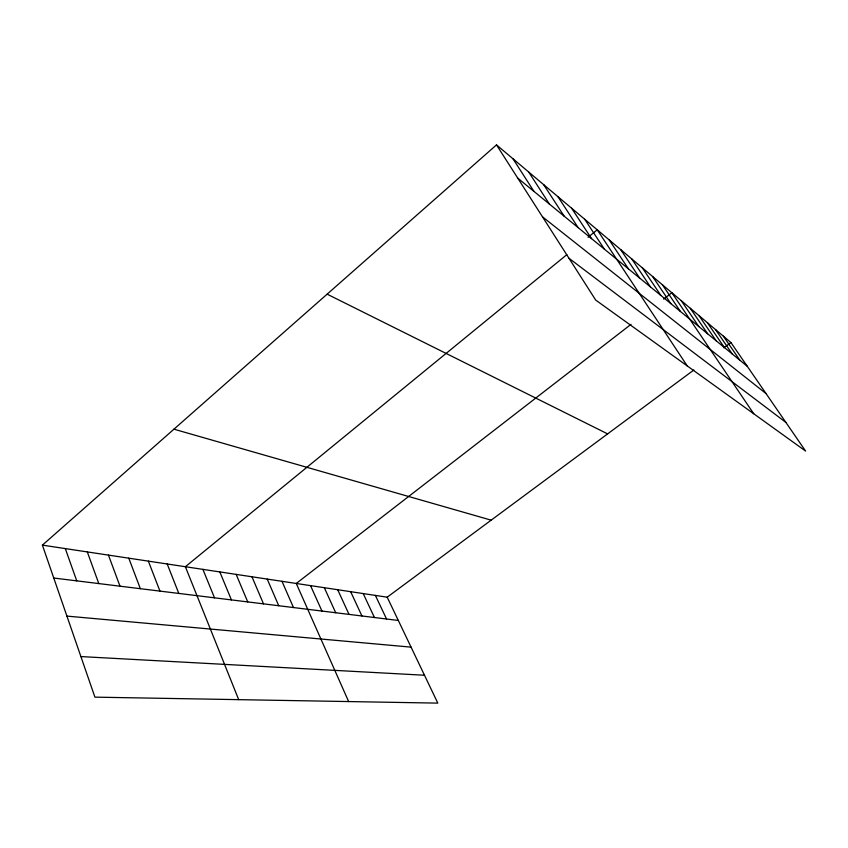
<?xml version="1.0" encoding="UTF-8"?>
<svg xmlns="http://www.w3.org/2000/svg" width="848" height="848" viewBox="0 0 848 848"><rect width="100%" height="100%" fill="white"/><g stroke="black" fill="none" stroke-linecap="round" stroke-linejoin="round"><path stroke-width="1.27" d="M42.4 545.137L387.197 597.193L437.812 703.119L94.912 697.141L42.4 545.137L496.493 144.881L730.923 342.539L805.6 451.072L595.699 300.065L496.493 144.881M566.835 254.654L185.373 566.718L238.691 699.642M588.077 237.281L597.215 229.808L687.23 365.923M631.039 324.328L296.27 583.466L348.645 701.561M663.634 299.1L671.86 292.74L753.745 413.771M387.197 597.193L693.865 369.993M723.821 347.807L730.923 342.539M80.899 656.575L424.498 675.241M66.918 616.104L411.068 647.141M53.763 578.029L398.316 620.46M173.957 429.183L491.172 520.163M327.137 294.161L607.624 433.89M568.966 258.258L785.863 422.389M542.487 216.823L766.03 393.567M517.746 178.122L747.258 366.272M723.355 336.158L739.88 360.23M715.521 329.554L732.248 353.976M707.402 322.706L724.34 347.489M698.996 315.626L716.147 340.769M690.283 308.269L707.656 333.805M681.241 300.648L698.826 326.575M662.394 284.758L680.435 311.492M652.578 276.48L670.842 303.626M642.371 267.883L660.868 295.454M631.76 258.926L650.49 286.942M620.715 249.619L639.678 278.091M609.203 239.92L628.421 268.848M584.696 219.25L604.401 249.164M571.626 208.237L591.586 238.659M557.963 196.715L578.177 227.667M543.674 184.652L564.143 216.155M528.696 172.027L549.419 204.092M512.987 158.788L533.975 191.425M375.378 595.402L386.55 619.008M363.198 593.568L374.434 617.514M350.648 591.671L361.926 615.977M337.695 589.72L349.026 614.387M324.328 587.696L335.702 612.754M310.527 585.618L321.954 611.058M281.981 581.304L293.472 607.55M267.215 579.078L278.738 605.737M251.951 576.767L263.505 603.861M236.157 574.382L247.743 601.921M219.823 571.923L231.419 599.907M202.905 569.368L214.512 597.829M167.204 563.973L178.811 593.43M148.358 561.132L159.943 591.109M128.779 558.175L140.355 588.692M108.449 555.101L119.981 586.191M87.302 551.91L98.803 583.583M65.307 548.592L76.744 580.859"/></g></svg>
